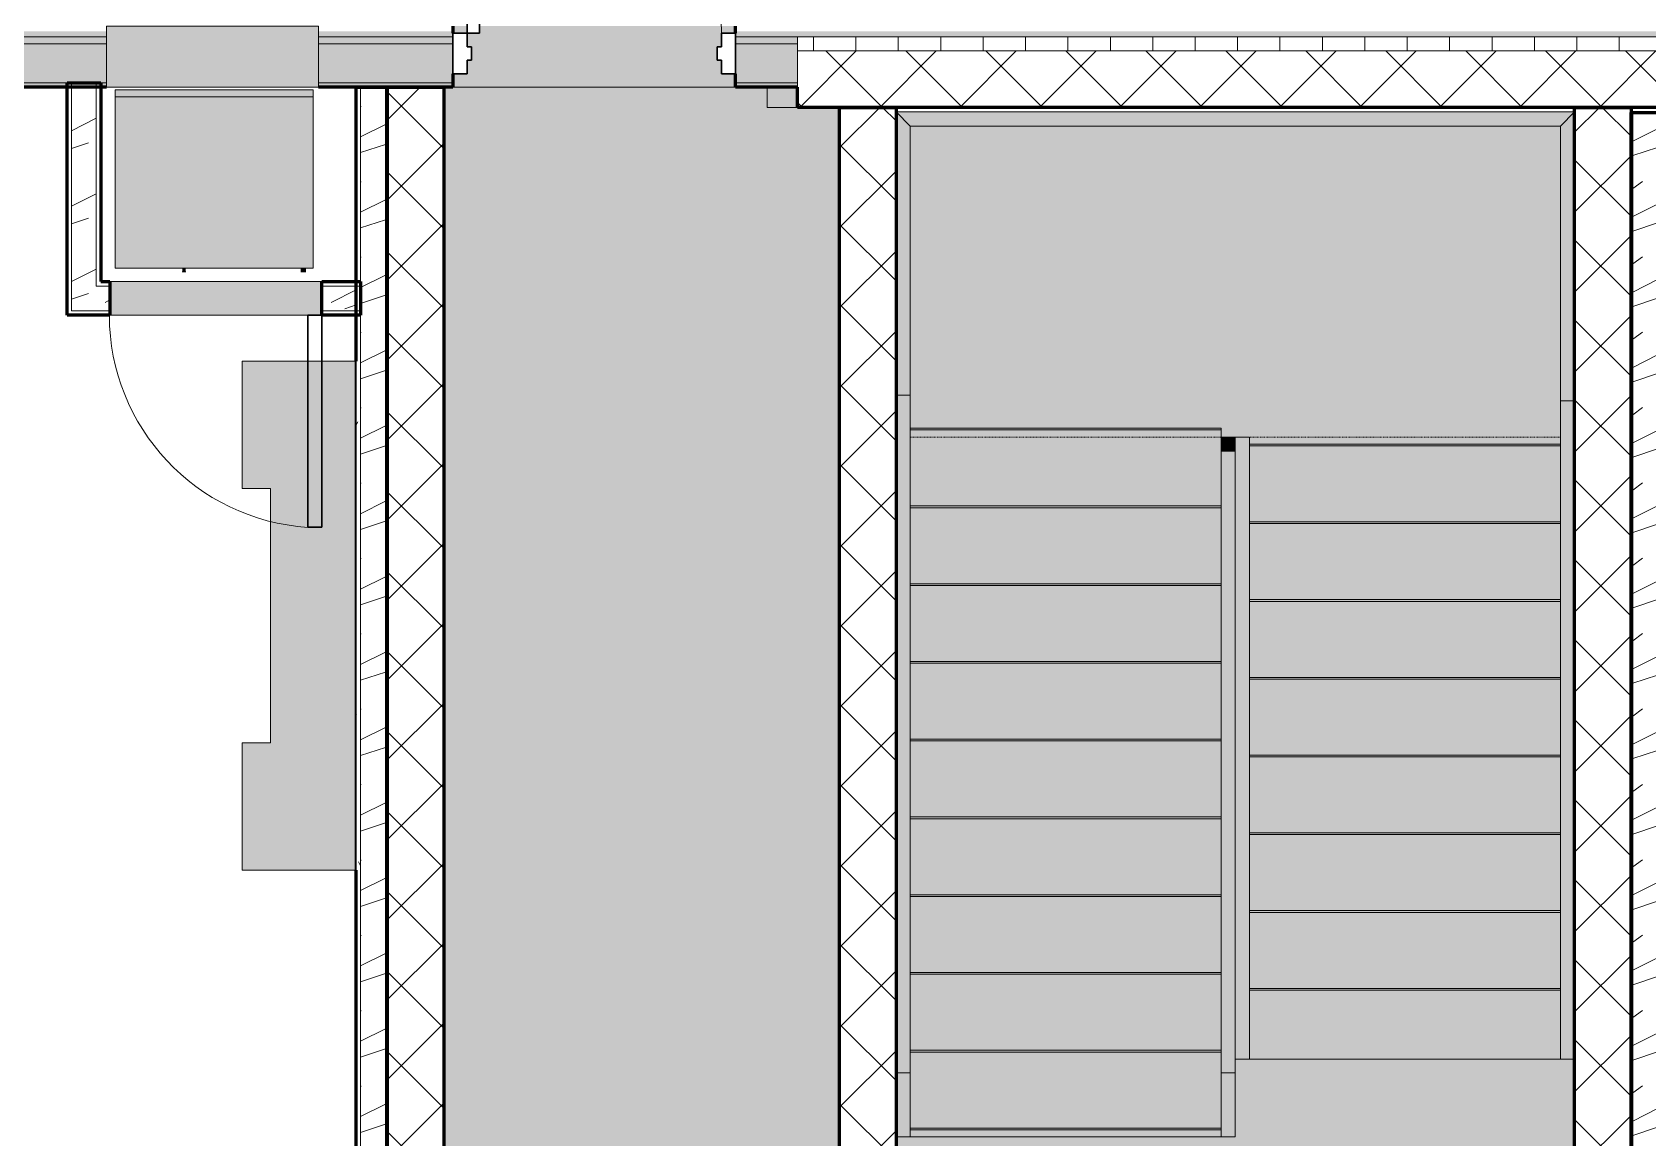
# Model space of a CAD drawing. Header units: inches. Extents: x -4061 to -1937, y 10959 to 12323.
# Drawn here: x -2750.5 to -2522, y 11931.4 to 12087.8 of the extents above; entities that cross this region are included whole.
import ezdxf

# ---------------------------------------------------------------- set-up
doc = ezdxf.new("R2010")
doc.units = ezdxf.units.IN
doc.header["$MEASUREMENT"] = 0
doc.linetypes.add('Overhead 1_16_', pattern=[0.101562, 0.0625, -0.039062])
for name, color, linetype, lineweight in [('0-1', 7, 'Continuous', 5), ('0-2', 10, 'Continuous', 18), ('0-4', 7, 'Continuous', 9), ('A-DETL-MBND-4', 7, 'Continuous', 9), ('A-DETL-MBND-7', 55, 'Continuous', 9), ('A-DOOR-1', 7, 'Continuous', 9), ('A-DOOR-2', 50, 'Continuous', 30), ('A-DOOR-FRAM-1', 50, 'Continuous', 30), ('A-FLOR-1', 253, 'Continuous', 18), ('A-FLOR-3', 10, 'Continuous', 18), ('A-GLAZ-1', 27, 'Continuous', 18), ('A-GLAZ-2', 10, 'Continuous', 18), ('A-WALL', 113, 'Continuous', 18), ('A-WALL-1', 8, 'Continuous', 5), ('A-WALL-2', 250, 'Continuous', 60), ('A-WALL-3', 10, 'Continuous', 18), ('A-WALL-8', 113, 'Continuous', 5), ('A-WALL-9', 113, 'Continuous', 60), ('A-WALL-PATT-1', 7, 'Continuous', 9), ('A-WALL-PATT-2', 55, 'Continuous', 9), ('A-WALL-PATT-3', 53, 'Continuous', 9), ('A-WALL-PATT-4', 43, 'Continuous', 9), ('A-WALL-PATT-5', 252, 'Continuous', 9), ('A-WALL-PATT-6', 111, 'Continuous', 9), ('I-FURN-2', 7, 'Continuous', 9), ('I-FURN-3', 53, 'Continuous', 9), ('M-EQPM-1', 252, 'Continuous', 9), ('M-EQPM-2', 55, 'Continuous', 9), ('M-EQPM-3', 7, 'Continuous', 9), ('S-STRS-MBND-1', 7, 'Overhead 1_16_', 9)]:
    doc.layers.add(name, color=color, linetype=linetype, lineweight=lineweight)
pattern_1 = [(216.87, (4.265, 10.662), (31.9871619, 21.32545714), [5.331, -47.981]), (206.565, (10.662, 7.464), (-10.662476, -10.6620098), [11.921, -11.921]), (198.435, (10.662, 2.132), (-21.32449365, -10.6625869), [6.744, -26.974])]
pattern_2 = [(0, (0, 0), (20.48, 5.12), [0.845, -14.515, 0.845, -14.515, -81.92]), (0, (0, 0), (20.48, 5.12), [-30.72, 0.845, -29.875, 0.845, -14.515, -35.84]), (0, (0, 0), (20.48, 5.12), [-76.8, 0.845, -9.395, 0.845, -24.755]), (120, (7.68, 2.56), (-14.67405, 15.1762003), [0.845, -14.515, 0.845, -14.515, -81.92]), (120, (7.68, 2.56), (-14.67405, 15.1762003), [-30.72, 0.845, -29.875, 0.845, -14.515, -35.84]), (120, (7.68, 2.56), (-14.67405, 15.1762003), [-76.8, 0.845, -9.395, 0.845, -24.755]), (240, (10.24, 12.8), (-5.80595, -20.2962003), [0.845, -14.515, 0.845, -14.515, -81.92]), (240, (10.24, 12.8), (-5.80595, -20.2962003), [-30.72, 0.845, -29.875, 0.845, -14.515, -35.84]), (240, (10.24, 12.8), (-5.80595, -20.2962003), [-76.8, 0.845, -9.395, 0.845, -24.755])]
pattern_3 = [(45, (0, 0), (-5.656854, 5.656854), []), (135, (0, 0), (-5.656854, -5.656854), [])]

# ---------------------------------------------------------------- blocks, each defined once
blk = doc.blocks.new('Entertainment_Center_14771 - Entertainment_Center_14771-1352616-ENLARGED RCP - 1ST FLOOR PLAN - EAST')
at = {"layer": 'I-FURN-3'}
for points in [[(-36, 6), (36, 6), (36, 6.12), (-36, 6.12)], [(-36, -10), (-18, -10), (-18, -6), (18, -6), (18, -10), (36, -10), (36, 6), (-36, 6), (-36, -6)], [(-35.34, -10.03), (-34.85, -10.03), (-34.85, -10), (-35.34, -10)], [(-19.66, -10.03), (-18.66, -10.03), (-18.66, -10), (-19.66, -10)], [(18.66, -10), (18.66, -10.03), (19.66, -10.03), (19.66, -10), (19, -10)], [(34.85, -10.03), (35.34, -10.03), (35.31, -10), (34.85, -10)]]:
    blk.add_hatch(color=256, dxfattribs=at).paths.add_polyline_path(points, flags=0)
at = {"layer": 'I-FURN-2'}
for p, q in [((36, 6.12), (-36, 6.12)), ((-36, 6), (-36, 6.12)), ((-36, 6), (36, 6)), ((-36, -10), (-36, 6)), ((-36, 6), (36, 6)), ((36, 6), (36, 6.12)), ((36, 6), (36, -10)), ((18, -6), (-18, -6)), ((-18, -6), (-18, -10)), ((18, -10), (18, -6)), ((-18, -10), (-36, -10)), ((-35.34, -10.03), (-35.34, -10)), ((-34.85, -10.03), (-35.34, -10.03)), ((-34.85, -10), (-34.85, -10.03)), ((-19.66, -10.03), (-19.66, -10)), ((-18.66, -10.03), (-19.66, -10.03)), ((-18.66, -10), (-18.66, -10.03)), ((36, -10), (18, -10)), ((18.66, -10.03), (18.66, -10)), ((19.66, -10.03), (18.66, -10.03)), ((19.66, -10), (19.66, -10.03)), ((34.85, -10.03), (34.85, -10)), ((35.34, -10.03), (34.85, -10.03)), ((35.34, -10), (35.34, -10.03))]:
    blk.add_line(p, q, dxfattribs=at)
blk = doc.blocks.new('Single-Flush - 30_ x 80_-1421383-ENLARGED RCP - 1ST FLOOR PLAN - EAST')
at = {"layer": 'A-DOOR-1'}
blk.add_arc((15, -2.375), 30.067, 180, 266.18593, dxfattribs=at)
at = {"layer": 'A-DOOR-2'}
for p, q in [((13, -2.375), (13, -32.375)), ((15, -2.375), (13, -2.375)), ((15, -2.375), (15, -32.375)), ((15, -32.375), (13, -32.375))]:
    blk.add_line(p, q, dxfattribs=at)
blk = doc.blocks.new('HVAC_SPVU_AlliedAir_MGE4 - HVAC_SPVU_AlliedAir_MGE4-1724639-ENLARGED RCP - 1ST FLOOR PLAN - EAST')
at = {"layer": 'M-EQPM-1'}
for points in [[(-10.94, -12.13), (14, -12.13), (14, 12.12), (-14, 12.12), (-14, -12.13)], [(14, -13.13), (14, -12.13), (-14, -12.13), (-14, -13.13), (13.58, -13.13)]]:
    blk.add_hatch(color=256, dxfattribs=at).paths.add_polyline_path(points, flags=0)
at = {"layer": 'M-EQPM-2'}
for points in [[(-12.63, 12.12), (-12.25, 12.12), (-12.26, 12.63), (-13, 12.63), (-12.99, 12.12), (-12.72, 12.12)], [(4.5, 12.12), (4.49, 12.63), (4, 12.63), (4.01, 12.12), (4.49, 12.12)]]:
    blk.add_hatch(color=256, dxfattribs=at).paths.add_polyline_path(points, flags=0)
at = {"layer": 'M-EQPM-3'}
for p, q in [((-14, 12.12), (-14, -12.13)), ((14, 12.12), (-14, 12.12)), ((-12.25, 12.63), (-13, 12.63)), ((4.5, 12.63), (4, 12.63)), ((14, -12.13), (14, 12.12)), ((14, -12.13), (-14, -12.13)), ((-14, -12.13), (-14, -13.13)), ((-14, -12.13), (14, -12.13)), ((-14, -13.13), (14, -13.13)), ((14, -13.13), (14, -12.13))]:
    blk.add_line(p, q, dxfattribs=at)
blk = doc.blocks.new('CTR - 1st Phase - Unit Layouts_rvt-1-ENLARGED RCP - 1ST FLOOR PLAN - EAST')
at = {"layer": 'A-WALL-1'}
blk.add_hatch(color=256, dxfattribs=at).paths.add_polyline_path([(-2721.76, 12047.79), (-2709.55, 12047.79), (-2709.55, 12052.54), (-2739.55, 12052.54), (-2739.55, 12047.79), (-2737.09, 12047.79)], flags=0)
at = {"layer": 'A-WALL-PATT-1'}
h = blk.add_hatch(dxfattribs=at)
h.set_pattern_fill('FP_1', color=256, style=0, pattern_type=2)
h.set_pattern_definition(pattern_2)
h.paths.add_polyline_path([(-2739.55, 12051.91), (-2739.55, 12052.54), (-2740.85, 12052.54), (-2740.85, 12051.91)], flags=0)
h.paths.add_polyline_path([(-2706.43, 12051.91), (-2704.7, 12051.91), (-2704.7, 12052.54), (-2709.55, 12052.54), (-2709.55, 12051.91)], flags=0)
at = {"layer": 'A-WALL-PATT-2'}
h = blk.add_hatch(dxfattribs=at)
h.set_pattern_fill('FP_2', color=256, style=0, pattern_type=2)
h.set_pattern_definition(pattern_1)
h.paths.add_polyline_path([(-2743.07, 12048.41), (-2741.47, 12048.41), (-2741.47, 12080.69), (-2744.97, 12080.69), (-2744.97, 12048.41)], flags=0)
h = blk.add_hatch(dxfattribs=at)
h.set_pattern_fill('FP_2', color=256, style=0, pattern_type=2)
h.set_pattern_definition(pattern_1)
h.paths.add_polyline_path([(-2704.82, 12048.41), (-2704.7, 12048.41), (-2704.7, 12051.91), (-2709.55, 12051.91), (-2709.55, 12048.41), (-2706.43, 12048.41)], flags=0)
h.paths.add_polyline_path([(-2740.85, 12048.41), (-2739.55, 12048.41), (-2739.55, 12051.91), (-2741.47, 12051.91), (-2741.47, 12048.41)], flags=0)
at = {"layer": 'A-WALL-2'}
for p, q in [((-2745.6, 12047.79), (-2745.6, 12080.69)), ((-2745.6, 12080.69), (-2740.85, 12080.69)), ((-2740.85, 12080.69), (-2740.85, 12052.54)), ((-2740.85, 12052.54), (-2739.55, 12052.54)), ((-2739.55, 12052.54), (-2739.55, 12047.79)), ((-2709.55, 12047.79), (-2709.55, 12052.54)), ((-2709.55, 12052.54), (-2704.07, 12052.54)), ((-2704.07, 12052.54), (-2704.07, 12047.79)), ((-2744.97, 12047.79), (-2745.6, 12047.79)), ((-2740.85, 12047.79), (-2744.97, 12047.79)), ((-2739.55, 12047.79), (-2740.85, 12047.79)), ((-2704.07, 12047.79), (-2709.55, 12047.79))]:
    blk.add_line(p, q, dxfattribs=at)
at = {"layer": 'A-WALL-3'}
for p, q in [((-2744.97, 12080.69), (-2744.97, 12048.41)), ((-2741.47, 12080.69), (-2741.47, 12051.91)), ((-2741.47, 12051.91), (-2740.85, 12051.91)), ((-2740.85, 12051.91), (-2739.55, 12051.91)), ((-2709.55, 12052.54), (-2739.55, 12052.54)), ((-2709.55, 12051.91), (-2704.07, 12051.91)), ((-2744.97, 12048.41), (-2741.47, 12048.41)), ((-2741.47, 12048.41), (-2740.85, 12048.41)), ((-2740.85, 12048.41), (-2739.55, 12048.41)), ((-2739.55, 12047.79), (-2709.55, 12047.79)), ((-2709.55, 12048.41), (-2704.07, 12048.41))]:
    blk.add_line(p, q, dxfattribs=at)
at = {"layer": '0-2'}
for name, p, rotation in [('HVAC_SPVU_AlliedAir_MGE4 - HVAC_SPVU_AlliedAir_MGE4-1724639-ENLARGED RCP - 1ST FLOOR PLAN - EAST', (-2724.8, 12066.56), 180), ('Entertainment_Center_14771 - Entertainment_Center_14771-1352616-ENLARGED RCP - 1ST FLOOR PLAN - EAST', (-2710.82, 12005.3), 269.9999999999975)]:
    blk.add_blockref(name, p, dxfattribs=dict(at, rotation=rotation))
blk.add_blockref('Single-Flush - 30_ x 80_-1421383-ENLARGED RCP - 1ST FLOOR PLAN - EAST', (-2724.55, 12050.16), dxfattribs=at)
blk = doc.blocks.new('Door-Passage-Single-Full_Lite - 1-1903893-ENLARGED RCP - 1ST FLOOR PLAN - EAST')
at = {"layer": 'A-DOOR-1'}
blk.add_arc((18, -3.5625), 36, 180, 270, dxfattribs=at)
at = {"layer": 'A-DOOR-2'}
for p, q in [((16.25, -3.5625), (18, -3.5625)), ((16.25, -39.5625), (16.25, -3.5625)), ((18, -3.5625), (18, -39.5625)), ((18, -39.5625), (16.25, -39.5625))]:
    blk.add_line(p, q, dxfattribs=at)
at = {"layer": 'A-DOOR-FRAM-1'}
for p, q in [((-20, 2.1875), (-18, 2.1875)), ((-20, -3.5625), (-20, 2.1875)), ((-18, 2.1875), (-18, 0.25)), ((-18, 0.25), (-17.375, 0.25)), ((-17.375, 0.25), (-17.375, -1.625)), ((17.375, 0.25), (18, 0.25)), ((17.375, -1.625), (17.375, 0.25)), ((18, 2.1875), (20, 2.1875)), ((18, 0.25), (18, 2.1875)), ((20, 2.1875), (20, -3.5625)), ((-18, -1.625), (-18, -3.5625)), ((-17.375, -1.625), (-18, -1.625)), ((18, -1.625), (17.375, -1.625)), ((18, -3.5625), (18, -1.625)), ((-18, -3.5625), (-20, -3.5625)), ((20, -3.5625), (18, -3.5625))]:
    blk.add_line(p, q, dxfattribs=at)
blk = doc.blocks.new('089100 - Louvers - Magic-Pak - 089100 - Louvers - Magic-Pak-2121265-ENLARGED RCP - 1ST FLOOR PLAN - EAST')
at = {"layer": 'A-GLAZ-1'}
blk.add_hatch(color=256, dxfattribs=at).paths.add_polyline_path([(15, -4.31), (15, 4.31), (-15, 4.31), (-15, -4.31), (-3.18, -4.31)], flags=0)
at = {"layer": 'A-GLAZ-2'}
for p, q in [((15, 4.31), (-15, 4.31)), ((-15, 4.31), (-15, -4.31)), ((15, 4.31), (15, -4.31)), ((-15, -4.31), (15, -4.31))]:
    blk.add_line(p, q, dxfattribs=at)
blk = doc.blocks.new('CTR - 1st Phase - Shell_rvt-1-ENLARGED RCP - 1ST FLOOR PLAN - EAST')
at = {"layer": 'A-FLOR-1'}
blk.add_hatch(color=256, dxfattribs=at).paths.add_polyline_path([(-2691.1, 11861.19), (-2688.21, 11861.19), (-2688.21, 11896.19), (-2686.46, 11896.19), (-2686.46, 11861.19), (-2636.32, 11861.19), (-2636.32, 12077.19), (-2646.55, 12077.19), (-2646.55, 12080.06), (-2692.32, 12080.06), (-2692.32, 11861.19)], flags=0)
at = {"layer": 'A-WALL-1'}
h = blk.add_hatch(color=256, dxfattribs=at)
h.paths.add_polyline_path([(-2642.85, 12087.19), (-2642.24, 12087.19), (-2642.24, 12087.94), (-2651.01, 12087.94), (-2651.01, 12087.19), (-2645.12, 12087.19)], flags=0)
h.paths.add_polyline_path([(-2798.41, 12087.19), (-2791.34, 12087.19), (-2791.34, 12087.94), (-2830.11, 12087.94), (-2830.11, 12087.19), (-2829.07, 12087.19)], flags=0)
h.paths.add_polyline_path([(-2753.31, 12087.19), (-2740.01, 12087.19), (-2740.01, 12087.94), (-2753.31, 12087.94), (-2753.31, 12087.69)], flags=0)
h.paths.add_polyline_path([(-2710.01, 12087.19), (-2691.01, 12087.19), (-2691.01, 12087.94), (-2710.01, 12087.94)], flags=0)
h.paths.add_polyline_path([(-3135.65, 12087.19), (-3133.01, 12087.19), (-3133.01, 12087.94), (-3137.31, 12087.94), (-3137.31, 12087.19)], flags=0)
h.paths.add_polyline_path([(-3103.01, 12087.19), (-3060.14, 12087.19), (-3060.14, 12087.94), (-3103.01, 12087.94)], flags=0)
h.paths.add_polyline_path([(-3175.71, 12087.19), (-3175.34, 12087.19), (-3175.34, 12087.94), (-3175.71, 12087.94), (-3175.71, 12087.69)], flags=0)
h.paths.add_polyline_path([(-3022.11, 12087.19), (-2868.14, 12087.19), (-2868.14, 12087.94), (-3022.11, 12087.94), (-3022.11, 12087.69)], flags=0)
h.paths.add_polyline_path([(-3252.51, 12087.19), (-3213.74, 12087.19), (-3213.74, 12087.94), (-3252.51, 12087.94), (-3252.51, 12087.69)], flags=0)
h.paths.add_polyline_path([(-3306.62, 12087.19), (-3290.54, 12087.19), (-3290.54, 12087.94), (-3312.41, 12087.94), (-3312.41, 12087.19)], flags=0)
h.paths.add_polyline_path([(-3348.45, 12087.19), (-3342.41, 12087.19), (-3342.41, 12087.94), (-3367.4, 12087.94), (-3367.4, 12087.19), (-3350.26, 12087.19)], flags=0)
h.paths.add_polyline_path([(-3405.42, 12087.19), (-3405.42, 12087.94), (-3511.4, 12087.94), (-3511.4, 12087.19), (-3411.58, 12087.19)], flags=0)
h.paths.add_polyline_path([(-3549.42, 12087.19), (-3549.42, 12087.94), (-3587.14, 12087.94), (-3587.14, 12087.19), (-3564.87, 12087.19)], flags=0)
h.paths.add_polyline_path([(-3617.14, 12087.19), (-3617.14, 12087.94), (-3636.51, 12087.94), (-3636.51, 12087.19), (-3626.19, 12087.19)], flags=0)
h.paths.add_polyline_path([(-3741.97, 12087.19), (-3674.54, 12087.19), (-3674.54, 12087.94), (-3751.4, 12087.94), (-3751.4, 12087.19), (-3742.97, 12087.19)], flags=0)
h.paths.add_polyline_path([(-3795.97, 12087.19), (-3789.42, 12087.19), (-3789.42, 12087.94), (-3829.32, 12087.94), (-3829.32, 12087.19), (-3796.97, 12087.19)], flags=0)
h = blk.add_hatch(color=256, dxfattribs=at)
h.paths.add_polyline_path([(-2675.77, 12080.06), (-2651.01, 12080.06), (-2651.01, 12081.94), (-2653.01, 12081.94), (-2653.01, 12083.88), (-2653.64, 12083.88), (-2653.64, 12085.75), (-2653.01, 12085.75), (-2653.01, 12087.69), (-2651.01, 12087.69), (-2651.01, 12088.69), (-2687.26, 12088.69), (-2687.26, 12087.69), (-2689.01, 12087.69), (-2689.01, 12085.75), (-2688.39, 12085.75), (-2688.39, 12083.88), (-2689.01, 12083.88), (-2689.01, 12081.94), (-2691.01, 12081.94), (-2691.01, 12080.06)], flags=0)
h.paths.add_polyline_path([(-2689.01, 12087.69), (-2689.01, 12088.69), (-2691.01, 12088.69), (-2691.01, 12087.69)], flags=0)
for points in [[(-2632.32, 12087.19), (-2518.41, 12087.19), (-2518.41, 12087.94), (-2642.24, 12087.94), (-2642.24, 12087.19), (-2637.92, 12087.19)], [(-2642.24, 12077.19), (-2642.24, 12080.06), (-2646.55, 12080.06), (-2646.55, 12077.19), (-2644.66, 12077.19)]]:
    blk.add_hatch(color=256, dxfattribs=at).paths.add_polyline_path(points, flags=0)
at = {"layer": 'A-WALL-PATT-2'}
h = blk.add_hatch(dxfattribs=at)
h.set_pattern_fill('FP_1', color=256, style=0, pattern_type=2)
h.set_pattern_definition(pattern_2)
h.paths.add_polyline_path([(-2642.24, 12080.06), (-2642.24, 12080.69), (-2651.01, 12080.69), (-2651.01, 12080.06), (-2645.12, 12080.06)], flags=0)
h.paths.add_polyline_path([(-2868.14, 12080.06), (-2868.14, 12080.69), (-2932.52, 12080.69), (-2932.52, 12080.06), (-2890.38, 12080.06)], flags=0)
h.paths.add_polyline_path([(-2829.07, 12080.06), (-2791.34, 12080.06), (-2791.34, 12080.69), (-2830.11, 12080.69), (-2830.11, 12080.06)], flags=0)
h.paths.add_polyline_path([(-2745.6, 12080.06), (-2745.6, 12080.69), (-2753.31, 12080.69), (-2753.31, 12080.06)], flags=0)
h.paths.add_polyline_path([(-2700.57, 12080.06), (-2691.01, 12080.06), (-2691.01, 12080.69), (-2710.01, 12080.69), (-2710.01, 12080.06), (-2703.45, 12080.06)], flags=0)
h.paths.add_polyline_path([(-2740.85, 12080.06), (-2740.01, 12080.06), (-2740.01, 12080.69), (-2740.85, 12080.69), (-2740.85, 12080.65)], flags=0)
h.paths.add_polyline_path([(-3013.02, 12080.06), (-2938.52, 12080.06), (-2938.52, 12080.69), (-3022.11, 12080.69), (-3022.11, 12080.06)], flags=0)
h.paths.add_polyline_path([(-3133.01, 12080.06), (-3133.01, 12080.69), (-3134.12, 12080.69), (-3134.12, 12080.06)], flags=0)
h.paths.add_polyline_path([(-3103.01, 12080.06), (-3101.1, 12080.09), (-3101.1, 12080.69), (-3103.01, 12080.69)], flags=0)
h.paths.add_polyline_path([(-3097.6, 12080.06), (-3060.14, 12080.06), (-3060.14, 12080.69), (-3097.6, 12080.69), (-3097.6, 12080.14)], flags=0)
h.paths.add_polyline_path([(-3213.74, 12080.06), (-3213.74, 12080.69), (-3252.51, 12080.69), (-3252.51, 12080.06), (-3227.63, 12080.06)], flags=0)
h.paths.add_polyline_path([(-3175.71, 12080.06), (-3175.34, 12080.06), (-3175.34, 12080.69), (-3175.71, 12080.69)], flags=0)
h.paths.add_polyline_path([(-3302.5, 12080.06), (-3290.54, 12080.06), (-3290.54, 12080.69), (-3302.5, 12080.69), (-3302.5, 12080.41)], flags=0)
h.paths.add_polyline_path([(-3307.25, 12080.06), (-3307.25, 12080.69), (-3312.41, 12080.69), (-3312.41, 12080.06)], flags=0)
h.paths.add_polyline_path([(-3342.41, 12080.06), (-3342.41, 12080.69), (-3350.5, 12080.69), (-3350.5, 12080.06), (-3348.45, 12080.06)], flags=0)
h.paths.add_polyline_path([(-3367.4, 12080.06), (-3355.25, 12080.06), (-3355.25, 12080.69), (-3367.4, 12080.69)], flags=0)
h.paths.add_polyline_path([(-3411.58, 12080.06), (-3405.42, 12080.06), (-3405.42, 12080.69), (-3460.52, 12080.69), (-3460.52, 12080.06), (-3442.24, 12080.06)], flags=0)
h.paths.add_polyline_path([(-3630.92, 12080.06), (-3617.14, 12080.06), (-3617.14, 12080.69), (-3630.92, 12080.69), (-3630.92, 12080.24)], flags=0)
h.paths.add_polyline_path([(-3636.51, 12080.06), (-3635.67, 12080.09), (-3635.67, 12080.69), (-3636.51, 12080.69)], flags=0)
h.paths.add_polyline_path([(-3466.52, 12080.06), (-3466.52, 12080.69), (-3511.4, 12080.69), (-3511.4, 12080.06), (-3472.9, 12080.06)], flags=0)
h.paths.add_polyline_path([(-3549.42, 12080.06), (-3549.42, 12080.69), (-3587.14, 12080.69), (-3587.14, 12080.06), (-3564.87, 12080.06)], flags=0)
h.paths.add_polyline_path([(-3687.51, 12080.06), (-3674.54, 12080.06), (-3674.54, 12080.69), (-3751.4, 12080.69), (-3751.4, 12080.06), (-3718.17, 12080.06)], flags=0)
h.paths.add_polyline_path([(-3822.2, 12080.06), (-3789.42, 12080.06), (-3789.42, 12080.69), (-3822.2, 12080.69)], flags=0)
at = {"layer": 'A-WALL-PATT-3'}
h = blk.add_hatch(dxfattribs=at)
h.set_pattern_fill('FP_17', color=256, style=0, pattern_type=2)
h.set_pattern_definition([(161.57, (0.32, 0.32), (-2.560496185, -0.000537386), [0, -18.214, 2.022, 0]), (18.43, (-0.32, 0.32), (-2.560496185, 0.000537386), [0, -18.214, 2.022, 0]), (108.43, (0.32, 0.32), (1.27922091, -6.400876726), [6.07, -14.166]), (71.57, (-0.32, 0.32), (1.27922091, 6.400876726), [6.07, -14.166])])
h.paths.add_polyline_path([(-3134.75, 12080.69), (-3133.01, 12080.69), (-3133.01, 12086.19), (-3137.31, 12086.19), (-3137.31, 12080.69), (-3135.37, 12080.69)], flags=0)
h.paths.add_polyline_path([(-2937.27, 12080.69), (-2868.14, 12080.69), (-2868.14, 12086.19), (-3022.11, 12086.19), (-3022.11, 12080.69), (-2951.7, 12080.69)], flags=0)
h.paths.add_polyline_path([(-2651.01, 12080.69), (-2642.24, 12080.69), (-2642.24, 12086.19), (-2651.01, 12086.19), (-2651.01, 12081.94)], flags=0)
h.paths.add_polyline_path([(-2708.82, 12080.69), (-2691.01, 12080.69), (-2691.01, 12086.19), (-2710.01, 12086.19), (-2710.01, 12080.69)], flags=0)
h.paths.add_polyline_path([(-2791.34, 12080.69), (-2791.34, 12086.19), (-2830.11, 12086.19), (-2830.11, 12080.69), (-2798.41, 12080.69)], flags=0)
h.paths.add_polyline_path([(-3074.34, 12080.69), (-3060.14, 12080.69), (-3060.14, 12086.19), (-3103.01, 12086.19), (-3103.01, 12080.69)], flags=0)
h.paths.add_polyline_path([(-3303.12, 12080.69), (-3290.54, 12080.69), (-3290.54, 12086.19), (-3312.41, 12086.19), (-3312.41, 12080.69), (-3306.62, 12080.69)], flags=0)
h.paths.add_polyline_path([(-3175.34, 12080.69), (-3175.34, 12086.19), (-3175.71, 12086.19), (-3175.71, 12080.69)], flags=0)
h.paths.add_polyline_path([(-3252.51, 12080.69), (-3213.74, 12080.69), (-3213.74, 12086.19), (-3252.51, 12086.19)], flags=0)
h.paths.add_polyline_path([(-3348.45, 12080.69), (-3342.41, 12080.69), (-3342.41, 12086.19), (-3367.4, 12086.19), (-3367.4, 12080.69), (-3350.26, 12080.69)], flags=0)
h.paths.add_polyline_path([(-3442.24, 12080.69), (-3405.42, 12080.69), (-3405.42, 12086.19), (-3511.4, 12086.19), (-3511.4, 12080.69), (-3461.77, 12080.69)], flags=0)
h.paths.add_polyline_path([(-3635.05, 12080.69), (-3617.14, 12080.69), (-3617.14, 12086.19), (-3636.51, 12086.19), (-3636.51, 12080.69)], flags=0)
h.paths.add_polyline_path([(-3564.87, 12080.69), (-3549.42, 12080.69), (-3549.42, 12086.19), (-3587.14, 12086.19), (-3587.14, 12080.69)], flags=0)
h.paths.add_polyline_path([(-3741.97, 12080.69), (-3674.54, 12080.69), (-3674.54, 12086.19), (-3751.4, 12086.19), (-3751.4, 12080.69), (-3742.97, 12080.69)], flags=0)
h.paths.add_polyline_path([(-3822.82, 12080.69), (-3789.42, 12080.69), (-3789.42, 12086.19), (-3822.82, 12086.17), (-3822.82, 12084.73)], flags=0)
h.paths.add_polyline_path([(-2753.31, 12080.69), (-2740.01, 12080.69), (-2740.01, 12086.19), (-2753.31, 12086.19)], flags=0)
h = blk.add_hatch(dxfattribs=at)
h.set_pattern_fill('FP_26', color=256, style=0, pattern_type=2)
h.set_pattern_definition([(0, (0, 0), (0, 6), []), (90, (0, 0), (-6, 4e-16), [])])
h.paths.add_polyline_path([(-2553.14, 12085.19), (-2518.41, 12085.19), (-2518.41, 12087.19), (-2642.24, 12087.19), (-2642.24, 12085.19), (-2583.8, 12085.19)], flags=0)
at = {"layer": 'A-WALL-PATT-4'}
h = blk.add_hatch(dxfattribs=at)
h.set_pattern_fill('FP_18', color=256, style=0, pattern_type=2)
h.set_pattern_definition([(0, (0, 0), (0, 3.199), []), (315, (0, 0), (3.19895108, 0), [4.524, -4.524]), (45, (0, 0), (3.19895108, 0), [4.524, -4.524])])
h.paths.add_polyline_path([(-2692.32, 12086.19), (-2691.01, 12086.19), (-2691.01, 12087.19), (-2710.01, 12087.19), (-2710.01, 12086.19), (-2700.32, 12086.19)], flags=0)
h.paths.add_polyline_path([(-2645.12, 12086.19), (-2642.24, 12086.19), (-2642.24, 12087.19), (-2651.01, 12087.19), (-2651.01, 12086.19), (-2645.3, 12086.19)], flags=0)
h.paths.add_polyline_path([(-2798.41, 12086.19), (-2791.34, 12086.19), (-2791.34, 12087.19), (-2830.11, 12087.19), (-2830.11, 12086.19), (-2829.07, 12086.19)], flags=0)
h.paths.add_polyline_path([(-2890.38, 12086.19), (-2868.14, 12086.19), (-2868.14, 12087.19), (-3022.11, 12087.19), (-3022.11, 12086.19), (-2921.04, 12086.19)], flags=0)
h.paths.add_polyline_path([(-2740.01, 12086.19), (-2740.01, 12087.19), (-2753.31, 12087.19), (-2753.31, 12086.19), (-2741.47, 12086.19)], flags=0)
h.paths.add_polyline_path([(-3103.01, 12086.19), (-3060.14, 12086.19), (-3060.14, 12087.19), (-3103.01, 12087.19)], flags=0)
h.paths.add_polyline_path([(-3137.31, 12086.19), (-3133.01, 12086.19), (-3133.01, 12087.19), (-3137.31, 12087.19)], flags=0)
h.paths.add_polyline_path([(-3175.71, 12086.19), (-3175.34, 12086.19), (-3175.34, 12087.19), (-3175.71, 12087.19)], flags=0)
h.paths.add_polyline_path([(-3227.63, 12086.19), (-3213.74, 12086.19), (-3213.74, 12087.19), (-3252.51, 12087.19), (-3252.51, 12086.19)], flags=0)
h.paths.add_polyline_path([(-3306.62, 12086.19), (-3290.54, 12086.19), (-3290.54, 12087.19), (-3312.41, 12087.19), (-3312.41, 12086.19)], flags=0)
h.paths.add_polyline_path([(-3348.45, 12086.19), (-3342.41, 12086.19), (-3342.41, 12087.19), (-3367.4, 12087.19), (-3367.4, 12086.19), (-3350.26, 12086.19)], flags=0)
h.paths.add_polyline_path([(-3628.65, 12086.19), (-3617.14, 12086.19), (-3617.14, 12087.19), (-3636.51, 12087.19), (-3636.51, 12086.19), (-3629.65, 12086.19)], flags=0)
h.paths.add_polyline_path([(-3587.14, 12086.19), (-3549.42, 12086.19), (-3549.42, 12087.19), (-3587.14, 12087.19)], flags=0)
h.paths.add_polyline_path([(-3405.42, 12086.19), (-3405.42, 12087.19), (-3511.4, 12087.19), (-3511.4, 12086.19), (-3411.58, 12086.19)], flags=0)
h.paths.add_polyline_path([(-3718.17, 12086.19), (-3674.54, 12086.19), (-3674.54, 12087.19), (-3751.4, 12087.19), (-3751.4, 12086.19), (-3724.97, 12086.19)], flags=0)
h.paths.add_polyline_path([(-3789.42, 12086.19), (-3789.42, 12087.19), (-3828.32, 12087.19), (-3828.32, 12086.19), (-3795.97, 12086.19)], flags=0)
at = {"layer": 'A-WALL-PATT-5'}
h = blk.add_hatch(dxfattribs=at)
h.set_pattern_fill('FP_28', color=256, style=0, pattern_type=2)
h.set_pattern_definition(pattern_3)
h.paths.add_polyline_path([(-2532.32, 12077.19), (-2518.41, 12077.19), (-2518.41, 12085.19), (-2642.24, 12085.19), (-2642.24, 12077.19), (-2553.14, 12077.19)], flags=0)
at = {"layer": 'A-WALL-2'}
for p, q in [((-2691.01, 12088.69), (-2691.01, 12087.69)), ((-2651.01, 12087.69), (-2651.01, 12088.69)), ((-2691.01, 12081.94), (-2691.01, 12080.06)), ((-2651.01, 12080.06), (-2651.01, 12081.94)), ((-2740.01, 12080.06), (-2753.31, 12080.06)), ((-2691.01, 12080.06), (-2710.01, 12080.06)), ((-2642.24, 12080.06), (-2651.01, 12080.06)), ((-2642.24, 12077.19), (-2642.24, 12080.06)), ((-2518.41, 12077.19), (-2642.24, 12077.19))]:
    blk.add_line(p, q, dxfattribs=at)
at = {"layer": 'A-WALL-3'}
for p, q in [((-2740.01, 12087.19), (-2753.31, 12087.19)), ((-2740.01, 12086.19), (-2753.31, 12086.19)), ((-2691.01, 12087.19), (-2710.01, 12087.19)), ((-2691.01, 12086.19), (-2710.01, 12086.19)), ((-2642.24, 12087.19), (-2651.01, 12087.19)), ((-2642.24, 12086.19), (-2651.01, 12086.19)), ((-2642.24, 12087.19), (-2642.24, 12086.19)), ((-2642.24, 12086.19), (-2642.24, 12087.19)), ((-2642.24, 12087.19), (-2518.41, 12087.19)), ((-2642.24, 12086.19), (-2642.24, 12085.19)), ((-2642.24, 12085.19), (-2642.24, 12086.19)), ((-2642.24, 12085.19), (-2642.24, 12080.69)), ((-2518.41, 12085.19), (-2642.24, 12085.19)), ((-2642.24, 12080.69), (-2642.24, 12085.19)), ((-2642.24, 12085.19), (-2518.41, 12085.19)), ((-2740.01, 12080.69), (-2753.31, 12080.69)), ((-2691.01, 12080.69), (-2710.01, 12080.69)), ((-2691.01, 12080.06), (-2651.01, 12080.06)), ((-2642.24, 12080.69), (-2651.01, 12080.69)), ((-2646.55, 12080.06), (-2646.55, 12077.19)), ((-2642.24, 12080.69), (-2642.24, 12080.06)), ((-2642.24, 12080.06), (-2642.24, 12080.69)), ((-2642.24, 12077.19), (-2646.55, 12077.19))]:
    blk.add_line(p, q, dxfattribs=at)
at = {"layer": '0-4', "rotation": 180}
blk.add_blockref('Door-Passage-Single-Full_Lite - 1-1903893-ENLARGED RCP - 1ST FLOOR PLAN - EAST', (-2671.01, 12084.13), dxfattribs=at)
at = {"layer": '0-4'}
blk.add_blockref('089100 - Louvers - Magic-Pak - 089100 - Louvers - Magic-Pak-2121265-ENLARGED RCP - 1ST FLOOR PLAN - EAST', (-2725.01, 12084.38), dxfattribs=at)
blk = doc.blocks.new('Assembled Stair - ___-1940724-ENLARGED RCP - 1ST FLOOR PLAN - EAST')
at = {"layer": 'A-DETL-MBND-7'}
blk.add_hatch(color=256, dxfattribs=at).paths.add_polyline_path([(-2534.32, 12035.66), (-2532.32, 12035.66), (-2532.32, 12076.56), (-2534.32, 12074.56)], flags=0)
at = {"layer": 'A-DETL-MBND-4'}
for p, q in [((-2534.32, 12074.56), (-2532.32, 12076.56)), ((-2534.32, 12074.56), (-2534.32, 12035.66)), ((-2532.32, 12035.66), (-2534.32, 12035.66))]:
    blk.add_line(p, q, dxfattribs=at)
blk = doc.blocks.new('Assembled Stair - ___-1940723-ENLARGED RCP - 1ST FLOOR PLAN - EAST')
at = {"layer": 'A-DETL-MBND-7'}
blk.add_hatch(color=256, dxfattribs=at).paths.add_polyline_path([(-2626.32, 12074.56), (-2534.32, 12074.56), (-2532.32, 12076.56), (-2628.32, 12076.56), (-2627.29, 12075.53)], flags=0)
at = {"layer": 'A-DETL-MBND-4'}
for p, q in [((-2626.32, 12074.56), (-2628.32, 12076.56)), ((-2628.32, 12076.56), (-2532.32, 12076.56)), ((-2532.32, 12076.56), (-2534.32, 12074.56)), ((-2626.32, 12074.56), (-2534.32, 12074.56))]:
    blk.add_line(p, q, dxfattribs=at)
blk = doc.blocks.new('Assembled Stair - ___-1940722-ENLARGED RCP - 1ST FLOOR PLAN - EAST')
at = {"layer": 'A-DETL-MBND-7'}
blk.add_hatch(color=256, dxfattribs=at).paths.add_polyline_path([(-2626.32, 12036.47), (-2626.32, 12074.56), (-2628.32, 12076.56), (-2628.32, 12036.47)], flags=0)
at = {"layer": 'A-DETL-MBND-4'}
for p, q in [((-2628.32, 12076.56), (-2626.32, 12074.56)), ((-2626.32, 12036.47), (-2626.32, 12074.56)), ((-2626.32, 12036.47), (-2628.32, 12036.47))]:
    blk.add_line(p, q, dxfattribs=at)
blk = doc.blocks.new('Assembled Stair - ___-1940721-ENLARGED RCP - 1ST FLOOR PLAN - EAST')
at = {"layer": 'A-DETL-MBND-7'}
blk.add_hatch(color=256, dxfattribs=at).paths.add_polyline_path([(-2582.32, 12028.56), (-2580.32, 12028.56), (-2580.32, 12030.56), (-2582.32, 12030.56)], flags=0)
at = {"layer": 'A-DETL-MBND-4'}
for p, q in [((-2582.32, 12028.56), (-2582.32, 12030.56)), ((-2580.32, 12030.56), (-2582.32, 12030.56)), ((-2580.32, 12030.56), (-2580.32, 12028.56))]:
    blk.add_line(p, q, dxfattribs=at)
blk = doc.blocks.new('Assembled Stair - ___-1940720-ENLARGED RCP - 1ST FLOOR PLAN - EAST')
at = {"layer": 'A-DETL-MBND-7'}
for points in [[(-2628.32, 11940.61), (-2626.32, 11940.61), (-2626.32, 12036.47), (-2628.32, 12036.47), (-2628.32, 11943.56)], [(-2626.32, 11931.56), (-2626.32, 11940.61), (-2628.32, 11940.61), (-2628.32, 11931.56)]]:
    blk.add_hatch(color=256, dxfattribs=at).paths.add_polyline_path(points, flags=0)
at = {"layer": 'A-DETL-MBND-4'}
for p, q in [((-2628.32, 12036.47), (-2626.32, 12036.47)), ((-2626.32, 11940.61), (-2626.32, 12036.47)), ((-2628.32, 11940.61), (-2626.32, 11940.61)), ((-2626.32, 11940.61), (-2626.32, 11931.56))]:
    blk.add_line(p, q, dxfattribs=at)
blk = doc.blocks.new('Assembled Stair - ___-1940719-ENLARGED RCP - 1ST FLOOR PLAN - EAST')
at = {"layer": 'A-DETL-MBND-7'}
for points in [[(-2580.32, 11940.61), (-2580.32, 12028.56), (-2582.32, 12028.56), (-2582.32, 11940.61)], [(-2580.32, 11931.56), (-2580.32, 11940.61), (-2582.32, 11940.61), (-2582.32, 11931.56)]]:
    blk.add_hatch(color=256, dxfattribs=at).paths.add_polyline_path(points, flags=0)
at = {"layer": 'A-DETL-MBND-4'}
for p, q in [((-2582.32, 12028.56), (-2582.32, 11940.61)), ((-2582.32, 12028.56), (-2580.32, 12028.56)), ((-2580.32, 11942.56), (-2580.32, 12028.56)), ((-2582.32, 11931.56), (-2582.32, 11940.61)), ((-2582.32, 11940.61), (-2580.32, 11940.61))]:
    blk.add_line(p, q, dxfattribs=at)
blk = doc.blocks.new('Assembled Stair - ___-1940718-ENLARGED RCP - 1ST FLOOR PLAN - EAST')
at = {"layer": 'A-DETL-MBND-7'}
blk.add_hatch(color=256, dxfattribs=at).paths.add_polyline_path([(-2532.32, 11942.56), (-2532.32, 12035.66), (-2534.32, 12035.66), (-2534.32, 11942.56)], flags=0)
at = {"layer": 'A-DETL-MBND-4'}
for p, q in [((-2534.32, 12035.66), (-2532.32, 12035.66)), ((-2534.32, 11942.56), (-2534.32, 12035.66))]:
    blk.add_line(p, q, dxfattribs=at)
blk = doc.blocks.new('Assembled Stair - ___-1940717-ENLARGED RCP - 1ST FLOOR PLAN - EAST')
at = {"layer": 'A-DETL-MBND-7'}
blk.add_hatch(color=256, dxfattribs=at).paths.add_polyline_path([(-2578.32, 11942.56), (-2578.32, 12030.56), (-2580.32, 12030.56), (-2580.32, 11942.56)], flags=0)
at = {"layer": 'A-DETL-MBND-4'}
for p in [(-2580.32, 12030.56), (-2578.32, 11942.56)]:
    blk.add_line(p, (-2578.32, 12030.56), dxfattribs=at)
blk = doc.blocks.new('Assembled Stair - Landing_Internal_-1940741-ENLARGED RCP - 1ST FLOOR PLAN - EAST')
at = {"layer": 'A-DETL-MBND-7'}
blk.add_hatch(color=256, dxfattribs=at).paths.add_polyline_path([(-2534.32, 12029.56), (-2534.32, 12074.56), (-2626.32, 12074.56), (-2626.32, 12031.81), (-2582.32, 12031.81), (-2582.32, 12030.56), (-2578.32, 12030.56), (-2578.32, 12029.56)], flags=0)
at = {"layer": 'A-DETL-MBND-4'}
blk.add_line((-2534.32, 12029.56), (-2578.32, 12029.56), dxfattribs=at)
blk = doc.blocks.new('Assembled Stair - ___-1940716-ENLARGED RCP - 1ST FLOOR PLAN - EAST')
blk.add_blockref('Assembled Stair - Landing_Internal_-1940741-ENLARGED RCP - 1ST FLOOR PLAN - EAST', (0, 0))
blk = doc.blocks.new('Assembled Stair - Run_Internal_-1940740-ENLARGED RCP - 1ST FLOOR PLAN - EAST')
at = {"layer": 'A-DETL-MBND-7'}
for points in [[(-2582.32, 12031.56), (-2582.32, 12031.81), (-2626.32, 12031.81), (-2626.32, 12031.56), (-2614.46, 12031.56)], [(-2582.32, 12020.81), (-2582.32, 12031.56), (-2626.32, 12031.56), (-2626.32, 12020.81), (-2583.42, 12020.81)], [(-2582.32, 12020.56), (-2582.32, 12020.81), (-2626.32, 12020.81), (-2626.32, 12020.56), (-2614.46, 12020.56)], [(-2614.46, 12009.81), (-2582.32, 12009.81), (-2582.32, 12020.56), (-2626.32, 12020.56), (-2626.32, 12009.81)], [(-2582.32, 12009.56), (-2582.32, 12009.81), (-2626.32, 12009.81), (-2626.32, 12009.56), (-2614.46, 12009.56)], [(-2582.32, 11998.81), (-2582.32, 12009.56), (-2626.32, 12009.56), (-2626.32, 11998.81), (-2614.46, 11998.81)], [(-2614.46, 11998.56), (-2582.32, 11998.56), (-2582.32, 11998.81), (-2626.32, 11998.81), (-2626.32, 11998.56)], [(-2582.32, 11987.81), (-2582.32, 11998.56), (-2626.32, 11998.56), (-2626.32, 11987.81), (-2614.46, 11987.81)], [(-2582.32, 11987.56), (-2582.32, 11987.81), (-2626.32, 11987.81), (-2626.32, 11987.56), (-2614.46, 11987.56)], [(-2582.32, 11976.81), (-2582.32, 11987.56), (-2626.32, 11987.56), (-2626.32, 11976.81), (-2614.46, 11976.81)], [(-2582.32, 11976.56), (-2582.32, 11976.81), (-2626.32, 11976.81), (-2626.32, 11976.56), (-2614.46, 11976.56)], [(-2582.32, 11965.81), (-2582.32, 11976.56), (-2626.32, 11976.56), (-2626.32, 11965.81), (-2614.46, 11965.81)], [(-2582.32, 11965.56), (-2582.32, 11965.81), (-2626.32, 11965.81), (-2626.32, 11965.56), (-2614.46, 11965.56)], [(-2626.32, 11954.81), (-2582.32, 11954.81), (-2582.32, 11965.56), (-2626.32, 11965.56)], [(-2614.46, 11954.56), (-2582.32, 11954.56), (-2582.32, 11954.81), (-2626.32, 11954.81), (-2626.32, 11954.56)], [(-2614.46, 11943.81), (-2582.32, 11943.81), (-2582.32, 11954.56), (-2626.32, 11954.56), (-2626.32, 11943.81)], [(-2582.32, 11943.56), (-2582.32, 11943.81), (-2626.32, 11943.81), (-2626.32, 11943.56), (-2614.46, 11943.56)], [(-2614.46, 11932.81), (-2582.32, 11932.81), (-2582.32, 11943.56), (-2626.32, 11943.56), (-2626.32, 11932.81)], [(-2582.32, 11932.56), (-2582.32, 11932.81), (-2626.32, 11932.81), (-2626.32, 11932.56), (-2614.46, 11932.56)], [(-2582.32, 11931.56), (-2582.32, 11932.56), (-2626.32, 11932.56), (-2626.32, 11931.56), (-2614.46, 11931.56)]]:
    blk.add_hatch(color=256, dxfattribs=at).paths.add_polyline_path(points, flags=0)
at = {"layer": 'A-DETL-MBND-4'}
for p, q in [((-2626.32, 12031.81), (-2582.32, 12031.81)), ((-2626.32, 12031.56), (-2582.32, 12031.56)), ((-2626.32, 12031.56), (-2582.32, 12031.56)), ((-2582.32, 12031.56), (-2582.32, 12031.81)), ((-2582.32, 12031.56), (-2582.32, 12028.56)), ((-2626.32, 12020.81), (-2582.32, 12020.81)), ((-2626.32, 12020.56), (-2582.32, 12020.56)), ((-2626.32, 12020.56), (-2582.32, 12020.56)), ((-2626.32, 12009.81), (-2582.32, 12009.81)), ((-2626.32, 12009.56), (-2582.32, 12009.56)), ((-2626.32, 12009.56), (-2582.32, 12009.56)), ((-2626.32, 11998.81), (-2582.32, 11998.81)), ((-2626.32, 11998.56), (-2582.32, 11998.56)), ((-2626.32, 11998.56), (-2582.32, 11998.56)), ((-2626.32, 11987.81), (-2582.32, 11987.81)), ((-2626.32, 11987.56), (-2582.32, 11987.56)), ((-2626.32, 11987.56), (-2582.32, 11987.56)), ((-2626.32, 11976.81), (-2582.32, 11976.81)), ((-2626.32, 11976.56), (-2582.32, 11976.56)), ((-2626.32, 11976.56), (-2582.32, 11976.56)), ((-2626.32, 11965.81), (-2582.32, 11965.81)), ((-2626.32, 11965.56), (-2582.32, 11965.56)), ((-2626.32, 11965.56), (-2582.32, 11965.56)), ((-2626.32, 11954.81), (-2582.32, 11954.81)), ((-2626.32, 11954.56), (-2582.32, 11954.56)), ((-2626.32, 11954.56), (-2582.32, 11954.56)), ((-2626.32, 11943.81), (-2582.32, 11943.81)), ((-2626.32, 11943.56), (-2582.32, 11943.56)), ((-2626.32, 11943.56), (-2582.32, 11943.56)), ((-2626.32, 11932.81), (-2626.32, 11932.56)), ((-2626.32, 11932.81), (-2582.32, 11932.81)), ((-2626.32, 11932.56), (-2582.32, 11932.56)), ((-2582.32, 11932.56), (-2582.32, 11932.81))]:
    blk.add_line(p, q, dxfattribs=at)
blk = doc.blocks.new('Assembled Stair - ___-1940715-ENLARGED RCP - 1ST FLOOR PLAN - EAST')
blk.add_blockref('Assembled Stair - Run_Internal_-1940740-ENLARGED RCP - 1ST FLOOR PLAN - EAST', (0, 0))
blk = doc.blocks.new('Assembled Stair - Run_Internal_-1940739-ENLARGED RCP - 1ST FLOOR PLAN - EAST')
at = {"layer": 'A-DETL-MBND-7'}
for points in [[(-2534.32, 12029.31), (-2534.32, 12029.56), (-2578.32, 12029.56), (-2578.32, 12029.31)], [(-2534.32, 12018.56), (-2534.32, 12029.31), (-2578.32, 12029.31), (-2578.32, 12018.56)], [(-2534.32, 12018.31), (-2534.32, 12018.56), (-2578.32, 12018.56), (-2578.32, 12018.31)], [(-2534.32, 12007.56), (-2534.32, 12018.31), (-2578.32, 12018.31), (-2578.32, 12007.56)], [(-2534.32, 12007.31), (-2534.32, 12007.56), (-2578.32, 12007.56), (-2578.32, 12007.31)], [(-2534.32, 11996.56), (-2534.32, 12007.31), (-2578.32, 12007.31), (-2578.32, 11996.56), (-2553.14, 11996.56)], [(-2578.32, 11996.31), (-2534.32, 11996.31), (-2534.32, 11996.56), (-2578.32, 11996.56)], [(-2578.32, 11985.56), (-2534.32, 11985.56), (-2534.32, 11996.31), (-2578.32, 11996.31)], [(-2578.32, 11985.31), (-2534.32, 11985.31), (-2534.32, 11985.56), (-2578.32, 11985.56)], [(-2578.32, 11974.56), (-2534.32, 11974.56), (-2534.32, 11985.31), (-2578.32, 11985.31)], [(-2578.32, 11974.31), (-2534.32, 11974.31), (-2534.32, 11974.56), (-2578.32, 11974.56)], [(-2578.32, 11963.56), (-2534.32, 11963.56), (-2534.32, 11974.31), (-2578.32, 11974.31)], [(-2578.32, 11963.31), (-2534.32, 11963.31), (-2534.32, 11963.56), (-2578.32, 11963.56)], [(-2578.32, 11952.56), (-2534.32, 11952.56), (-2534.32, 11963.31), (-2578.32, 11963.31)], [(-2553.14, 11952.31), (-2534.32, 11952.31), (-2534.32, 11952.56), (-2578.32, 11952.56), (-2578.32, 11952.31)], [(-2534.32, 11942.56), (-2534.32, 11952.31), (-2578.32, 11952.31), (-2578.32, 11942.56), (-2553.14, 11942.56)]]:
    blk.add_hatch(color=256, dxfattribs=at).paths.add_polyline_path(points, flags=0)
at = {"layer": 'A-DETL-MBND-4'}
for p, q in [((-2534.32, 12029.56), (-2578.32, 12029.56)), ((-2534.32, 12029.31), (-2578.32, 12029.31)), ((-2534.32, 12018.56), (-2578.32, 12018.56)), ((-2534.32, 12018.56), (-2578.32, 12018.56)), ((-2534.32, 12018.31), (-2578.32, 12018.31)), ((-2534.32, 12007.56), (-2578.32, 12007.56)), ((-2534.32, 12007.56), (-2578.32, 12007.56)), ((-2534.32, 12007.31), (-2578.32, 12007.31)), ((-2534.32, 11996.56), (-2578.32, 11996.56)), ((-2534.32, 11996.56), (-2578.32, 11996.56)), ((-2534.32, 11996.31), (-2578.32, 11996.31)), ((-2534.32, 11985.56), (-2578.32, 11985.56)), ((-2534.32, 11985.56), (-2578.32, 11985.56)), ((-2534.32, 11985.31), (-2578.32, 11985.31)), ((-2534.32, 11974.56), (-2578.32, 11974.56)), ((-2534.32, 11974.56), (-2578.32, 11974.56)), ((-2534.32, 11974.31), (-2578.32, 11974.31)), ((-2534.32, 11963.56), (-2578.32, 11963.56)), ((-2534.32, 11963.56), (-2578.32, 11963.56)), ((-2534.32, 11963.31), (-2578.32, 11963.31)), ((-2534.32, 11952.56), (-2578.32, 11952.56)), ((-2534.32, 11952.56), (-2578.32, 11952.56)), ((-2534.32, 11952.31), (-2578.32, 11952.31))]:
    blk.add_line(p, q, dxfattribs=at)
blk = doc.blocks.new('Assembled Stair - ___-1940714-ENLARGED RCP - 1ST FLOOR PLAN - EAST')
blk.add_blockref('Assembled Stair - Run_Internal_-1940739-ENLARGED RCP - 1ST FLOOR PLAN - EAST', (0, 0))
blk = doc.blocks.new('CTR - 1st Phase -Stairs _ Elevators_rvt-1-ENLARGED RCP - 1ST FLOOR PLAN - EAST')
at = {"layer": 'A-FLOR-1'}
blk.add_hatch(color=256, dxfattribs=at).paths.add_polyline_path([(-2532.32, 11861.19), (-2532.32, 11942.56), (-2580.32, 11942.56), (-2580.32, 11931.56), (-2628.32, 11931.56), (-2628.32, 11861.19), (-2614.46, 11861.19)], flags=0)
at = {"layer": 'A-WALL-PATT-5'}
h = blk.add_hatch(dxfattribs=at)
h.set_pattern_fill('FP_28', color=256, style=0, pattern_type=2)
h.set_pattern_definition(pattern_3)
h.paths.add_polyline_path([(-2698.22, 11861.19), (-2692.32, 11861.19), (-2692.32, 12080.06), (-2700.32, 12080.06), (-2700.32, 11861.19), (-2699.95, 11861.19)], flags=0)
h = blk.add_hatch(dxfattribs=at)
h.set_pattern_fill('FP_28', color=256, style=0, pattern_type=2)
h.set_pattern_definition(pattern_3)
h.paths.add_polyline_path([(-2632.32, 11912.03), (-2628.32, 11912.03), (-2628.32, 12077.19), (-2636.32, 12077.19), (-2636.32, 11912.03), (-2634.41, 11912.03)], flags=0)
h = blk.add_hatch(dxfattribs=at)
h.set_pattern_fill('FP_28', color=256, style=0, pattern_type=2)
h.set_pattern_definition(pattern_3)
h.paths.add_polyline_path([(-2524.7, 11861.19), (-2524.32, 11861.19), (-2524.32, 12077.19), (-2532.32, 12077.19), (-2532.32, 11861.19), (-2526.46, 11861.19)], flags=0)
at = {"layer": 'A-FLOR-3'}
for p, q in [((-2580.32, 11931.56), (-2580.32, 11942.56)), ((-2580.32, 11942.56), (-2532.32, 11942.56)), ((-2628.32, 11931.56), (-2580.32, 11931.56))]:
    blk.add_line(p, q, dxfattribs=at)
at = {"layer": 'A-WALL-2'}
for p, q in [((-2700.32, 11861.19), (-2700.32, 12080.06)), ((-2700.32, 12080.06), (-2692.32, 12080.06)), ((-2692.32, 12080.06), (-2692.32, 11861.19)), ((-2636.32, 11912.03), (-2636.32, 12077.19)), ((-2636.32, 12077.19), (-2628.32, 12077.19)), ((-2628.32, 12077.19), (-2628.32, 11912.03)), ((-2532.32, 11861.19), (-2532.32, 12077.19)), ((-2532.32, 12077.19), (-2524.32, 12077.19)), ((-2524.32, 12077.19), (-2524.32, 11861.19))]:
    blk.add_line(p, q, dxfattribs=at)
at = {"layer": 'S-STRS-MBND-1'}
for p, q in [((-2532.32, 12076.56), (-2628.32, 12076.56)), ((-2534.32, 12074.56), (-2626.32, 12074.56)), ((-2626.32, 12074.56), (-2626.32, 12032.88)), ((-2534.32, 12039.25), (-2534.32, 12074.56)), ((-2534.32, 12039.25), (-2534.32, 11942.56)), ((-2626.32, 11931.56), (-2626.32, 12032.88)), ((-2626.32, 12030.56), (-2582.32, 12030.56)), ((-2582.32, 12030.56), (-2582.32, 12028.56)), ((-2582.32, 12030.56), (-2580.32, 12030.56)), ((-2582.32, 12028.56), (-2582.32, 12030.56)), ((-2582.32, 11931.56), (-2582.32, 12028.56)), ((-2578.32, 12030.56), (-2580.32, 12030.56)), ((-2580.32, 12028.56), (-2580.32, 11942.56)), ((-2580.32, 11931.56), (-2580.32, 12028.56)), ((-2578.32, 12030.56), (-2578.32, 11942.56)), ((-2534.32, 12030.56), (-2578.32, 12030.56)), ((-2628.32, 11931.56), (-2628.32, 11966.19)), ((-2628.32, 11931.56), (-2626.32, 11931.56)), ((-2626.32, 11931.56), (-2582.32, 11931.56)), ((-2582.32, 11931.56), (-2580.32, 11931.56))]:
    blk.add_line(p, q, dxfattribs=at)
at = {"layer": '0-2'}
for name in ['Assembled Stair - ___-1940723-ENLARGED RCP - 1ST FLOOR PLAN - EAST', 'Assembled Stair - ___-1940722-ENLARGED RCP - 1ST FLOOR PLAN - EAST', 'Assembled Stair - ___-1940724-ENLARGED RCP - 1ST FLOOR PLAN - EAST', 'Assembled Stair - ___-1940716-ENLARGED RCP - 1ST FLOOR PLAN - EAST', 'Assembled Stair - ___-1940720-ENLARGED RCP - 1ST FLOOR PLAN - EAST', 'Assembled Stair - ___-1940718-ENLARGED RCP - 1ST FLOOR PLAN - EAST', 'Assembled Stair - ___-1940715-ENLARGED RCP - 1ST FLOOR PLAN - EAST', 'Assembled Stair - ___-1940721-ENLARGED RCP - 1ST FLOOR PLAN - EAST', 'Assembled Stair - ___-1940719-ENLARGED RCP - 1ST FLOOR PLAN - EAST', 'Assembled Stair - ___-1940717-ENLARGED RCP - 1ST FLOOR PLAN - EAST', 'Assembled Stair - ___-1940714-ENLARGED RCP - 1ST FLOOR PLAN - EAST']:
    blk.add_blockref(name, (0, 0), dxfattribs=at)

msp = doc.modelspace()

# ---------------------------------------------------------------- hatches: boundary and pattern name
at = {"layer": 'A-WALL'}
msp.add_hatch(color=256, dxfattribs=at).paths.add_polyline_path([(-2524.07, 11852.94), (-2524.07, 12076.46), (-2524.32, 12076.46), (-2524.32, 11852.94), (-2524.2, 11852.94)], flags=0)
at = {"layer": 'A-WALL-8'}
msp.add_hatch(color=256, dxfattribs=at).paths.add_polyline_path([(-2700.57, 11852.94), (-2700.32, 11852.94), (-2700.32, 12080.06), (-2700.57, 12080.06), (-2700.57, 11853.11)], flags=0)
at = {"layer": 'A-WALL-PATT-6'}
h = msp.add_hatch(dxfattribs=at)
h.set_pattern_fill('FP_1', color=256, style=0, pattern_type=2)
h.set_pattern_definition(pattern_2)
h.paths.add_polyline_path([(-2704.07, 11848.81), (-2704.07, 12080.06), (-2704.7, 12080.06), (-2704.7, 11848.81)], flags=0)
h = msp.add_hatch(dxfattribs=at)
h.set_pattern_fill('FP_2', color=256, style=0, pattern_type=2)
h.set_pattern_definition(pattern_1)
h.paths.add_polyline_path([(-2704.07, 11849.44), (-2703.45, 11849.44), (-2703.45, 11852.94), (-2700.57, 11852.94), (-2700.57, 12080.06), (-2704.07, 12080.06), (-2704.07, 11850.04)], flags=0)
h = msp.add_hatch(dxfattribs=at)
h.set_pattern_fill('FP_2', color=256, style=0, pattern_type=2)
h.set_pattern_definition(pattern_1)
h.paths.add_polyline_path([(-2520.57, 11849.44), (-2520.57, 12076.46), (-2524.07, 12076.46), (-2524.07, 11852.94), (-2521.2, 11852.94), (-2521.2, 11849.44)], flags=0)

# ---------------------------------------------------------------- linework, layer by layer
at = {"layer": 'A-WALL'}
for p, q in [((-2704.07, 12080.06), (-2704.07, 11849.44)), ((-2700.57, 12080.06), (-2700.57, 11852.94)), ((-2524.07, 12076.46), (-2524.07, 11852.94))]:
    msp.add_line(p, q, dxfattribs=at)
at = {"layer": 'A-WALL-9'}
for p, q in [((-2704.7, 12041.3), (-2704.7, 12080.06)), ((-2704.7, 12080.06), (-2700.32, 12080.06)), ((-2700.32, 12080.06), (-2700.32, 11853.19)), ((-2524.32, 11853.19), (-2524.32, 12076.46)), ((-2524.32, 12076.46), (-2519.95, 12076.46)), ((-2704.7, 11848.81), (-2704.7, 11969.3))]:
    msp.add_line(p, q, dxfattribs=at)

# ---------------------------------------------------------------- block references
at = {"layer": '0-1'}
for name in ['CTR - 1st Phase - Shell_rvt-1-ENLARGED RCP - 1ST FLOOR PLAN - EAST', 'CTR - 1st Phase -Stairs _ Elevators_rvt-1-ENLARGED RCP - 1ST FLOOR PLAN - EAST', 'CTR - 1st Phase - Unit Layouts_rvt-1-ENLARGED RCP - 1ST FLOOR PLAN - EAST']:
    msp.add_blockref(name, (0, 0), dxfattribs=at)

doc.saveas('drawing.dxf')
